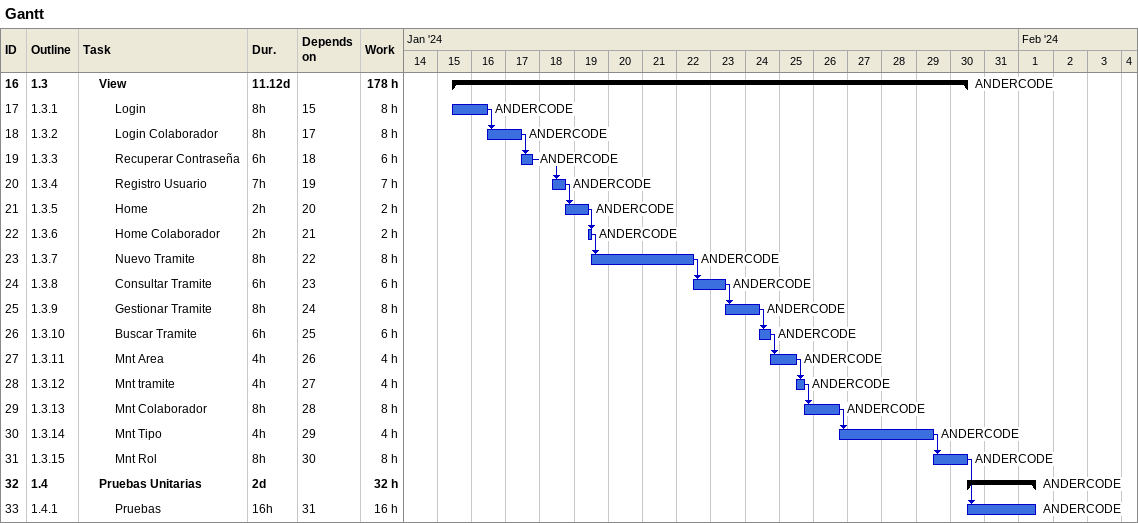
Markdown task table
Gantt

| ID | WBS | Task | Duration | Start | Finish | Predecessors | Resources | Work (h) |
|---|---|---|---|---|---|---|---|---|
| 16 | 1.3 | **View** | 11.12d | 2024-01-15 | 2024-01-30 |  | ANDERCODE | 178 |
| 17 | 1.3.1 | Login | 8h | 2024-01-15 | 2024-01-16 | 15 | ANDERCODE | 8 |
| 18 | 1.3.2 | Login Colaborador | 8h | 2024-01-16 | 2024-01-17 | 17 | ANDERCODE | 8 |
| 19 | 1.3.3 | Recuperar Contraseña | 6h | 2024-01-17 | 2024-01-17 | 18 | ANDERCODE | 6 |
| 20 | 1.3.4 | Registro Usuario | 7h | 2024-01-18 | 2024-01-18 | 19 | ANDERCODE | 7 |
| 21 | 1.3.5 | Home | 2h | 2024-01-18 | 2024-01-19 | 20 | ANDERCODE | 2 |
| 22 | 1.3.6 | Home Colaborador | 2h | 2024-01-19 | 2024-01-19 | 21 | ANDERCODE | 2 |
| 23 | 1.3.7 | Nuevo Tramite | 8h | 2024-01-19 | 2024-01-22 | 22 | ANDERCODE | 8 |
| 24 | 1.3.8 | Consultar Tramite | 6h | 2024-01-22 | 2024-01-23 | 23 | ANDERCODE | 6 |
| 25 | 1.3.9 | Gestionar Tramite | 8h | 2024-01-23 | 2024-01-24 | 24 | ANDERCODE | 8 |
| 26 | 1.3.10 | Buscar Tramite | 6h | 2024-01-24 | 2024-01-24 | 25 | ANDERCODE | 6 |
| 27 | 1.3.11 | Mnt Area | 4h | 2024-01-24 | 2024-01-25 | 26 | ANDERCODE | 4 |
| 28 | 1.3.12 | Mnt tramite | 4h | 2024-01-25 | 2024-01-25 | 27 | ANDERCODE | 4 |
| 29 | 1.3.13 | Mnt Colaborador | 8h | 2024-01-25 | 2024-01-26 | 28 | ANDERCODE | 8 |
| 30 | 1.3.14 | Mnt Tipo | 4h | 2024-01-26 | 2024-01-29 | 29 | ANDERCODE | 4 |
| 31 | 1.3.15 | Mnt Rol | 8h | 2024-01-29 | 2024-01-30 | 30 | ANDERCODE | 8 |
| 32 | 1.4 | **Pruebas Unitarias** | 2d | 2024-01-30 | 2024-02-01 |  | ANDERCODE | 32 |
| 33 | 1.4.1 | Pruebas | 16h | 2024-01-30 | 2024-02-01 | 31 | ANDERCODE | 16 |
